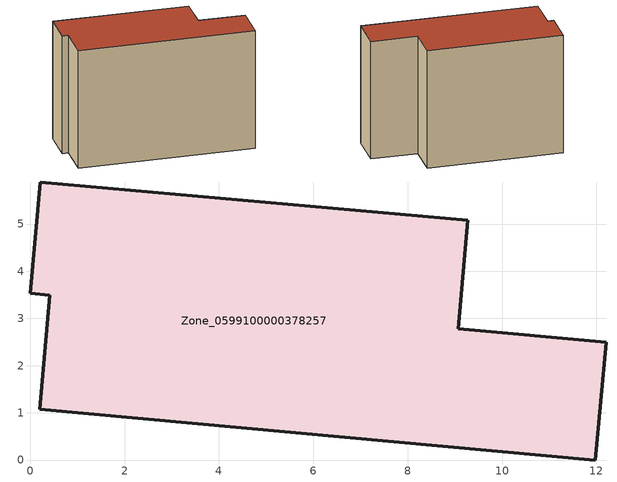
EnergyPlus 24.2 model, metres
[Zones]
Zone_0599100000378257
 floor ground (C_G): 9.07,2.78 12.21,2.49 11.98,0 0.2,1.07 0.42,3.5 0,3.53 0.22,5.89 9.28,5.08 z0
 wall outside (C_F): 12.21,2.49 9.07,2.78 9.28,5.08 0.22,5.89 0,3.53 0.42,3.5 0.2,1.07 11.98,0 12.21,2.49 z0:8.33
 roof outside (C_R): 9.07,2.78 9.28,5.08 0.22,5.89 0,3.53 0.42,3.5 0.2,1.07 11.98,0 12.21,2.49 z8.33
[BUILDING]
Pand.0599100000378257: North Axis=0; Terrain=City; Loads Convergence Tolerance Value=0.04; Temperature Convergence Tolerance Value=0.4; Solar Distribution=FullExterior; Maximum Number of Warmup Days=25; Minimum Number of Warmup Days=1
[Site:Location]
Rotterdam.The.Hague.AP_ZH_NLD Design_Conditions: Latitude=51.96; Longitude=4.45; Time Zone=1; Elevation=-4.5
[SITE:GROUNDTEMPERATURE:BUILDINGSURFACE]
18, 18, 18, 18, 18, 18, 18, 18, 18, 18, 18, 18
[MATERIAL] Thermal Absorptance=0.9; Solar Absorptance=0.7; Visible Absorptance=0.7
Name | Roughness | Thickness | Conductivity | Density | Specific Heat
G.TI.1992-2005 | MediumSmooth | 0.15 | 0.06 | 540 | 1210
F.TI.1992-2005 | Rough | 0.3 | 0.12 | 1920 | 840
R.TI.1992-2005 | MediumRough | 0.2 | 0.08 | 1500 | 1000
[CONSTRUCTION]
C_G: G.TI.1992-2005
C_F: F.TI.1992-2005
C_R: R.TI.1992-2005
[ZONE]
Zone_0599100000378257: Type=1; Multiplier=1; Ceiling Height=Autocalculate; Volume=Autocalculate; Floor Area=autocalculate; Part of Total Floor Area=Yes
[ZONEINFILTRATION:DESIGNFLOWRATE]
Infil_Zone_0599100000378257: Zone or ZoneList or Space or SpaceList=Zone_0599100000378257; Schedule=AlwaysOn; Design Flow Rate Calculation Method=Flow/Area; Flow Rate per Floor Area=0.0015; Constant Term Coefficient=1; Temperature Term Coefficient=0; Velocity Term Coefficient=0; Velocity Squared Term Coefficient=0
[HVACTEMPLATE:ZONE:IDEALLOADSAIRSYSTEM]
Zone_0599100000378257: Maximum Heating Supply Air Temperature=50; Minimum Cooling Supply Air Temperature=13; Maximum Heating Supply Air Humidity Ratio=0.0156; Minimum Cooling Supply Air Humidity Ratio=0.0077; Heating Limit=NoLimit; Cooling Limit=NoLimit; Dehumidification Control Type=ConstantSensibleHeatRatio; Cooling Sensible Heat Ratio=0.7; Dehumidification Setpoint=60; Humidification Control Type=None; Humidification Setpoint=30; Outdoor Air Method=None; Outdoor Air Flow Rate per Person=0.00944; Outdoor Air Flow Rate per Zone Floor Area=0; Outdoor Air Flow Rate per Zone=0; Demand Controlled Ventilation Type=None; Outdoor Air Economizer Type=NoEconomizer; Heat Recovery Type=None; Sensible Heat Recovery Effectiveness=0.7; Latent Heat Recovery Effectiveness=0.65
[ZONECONTROL:THERMOSTAT]
ThermostatControl_Zone_0599100000378257: Zone or ZoneList=Zone_0599100000378257; Control Type Schedule=DualSetpointControlType; Control 1=Thermostat_Zone_0599100000378257; Temperature Difference Between Cutout And Setpoint=0
[THERMOSTATSETPOINT:DUALSETPOINT]
Thermostat_Zone_0599100000378257: Heating Setpoint Temperature Schedule=HeatingSetpoint_Zone_0599100000378257; Cooling Setpoint Temperature Schedule=CoolingSetpoint_Zone_0599100000378257
[SCHEDULE:COMPACT]
HeatingSetpoint_Zone_0599100000378257: Through: 12/31, For: AllDays, Until: 24:00, 21
CoolingSetpoint_Zone_0599100000378257: Through: 12/31, For: AllDays, Until: 24:00, 24
DualSetpointControlType: Through: 12/31, For: AllDays, Until: 24:00, 4
AlwaysOn: Through: 12/31, For: AllDays, Until: 24:00, 1
